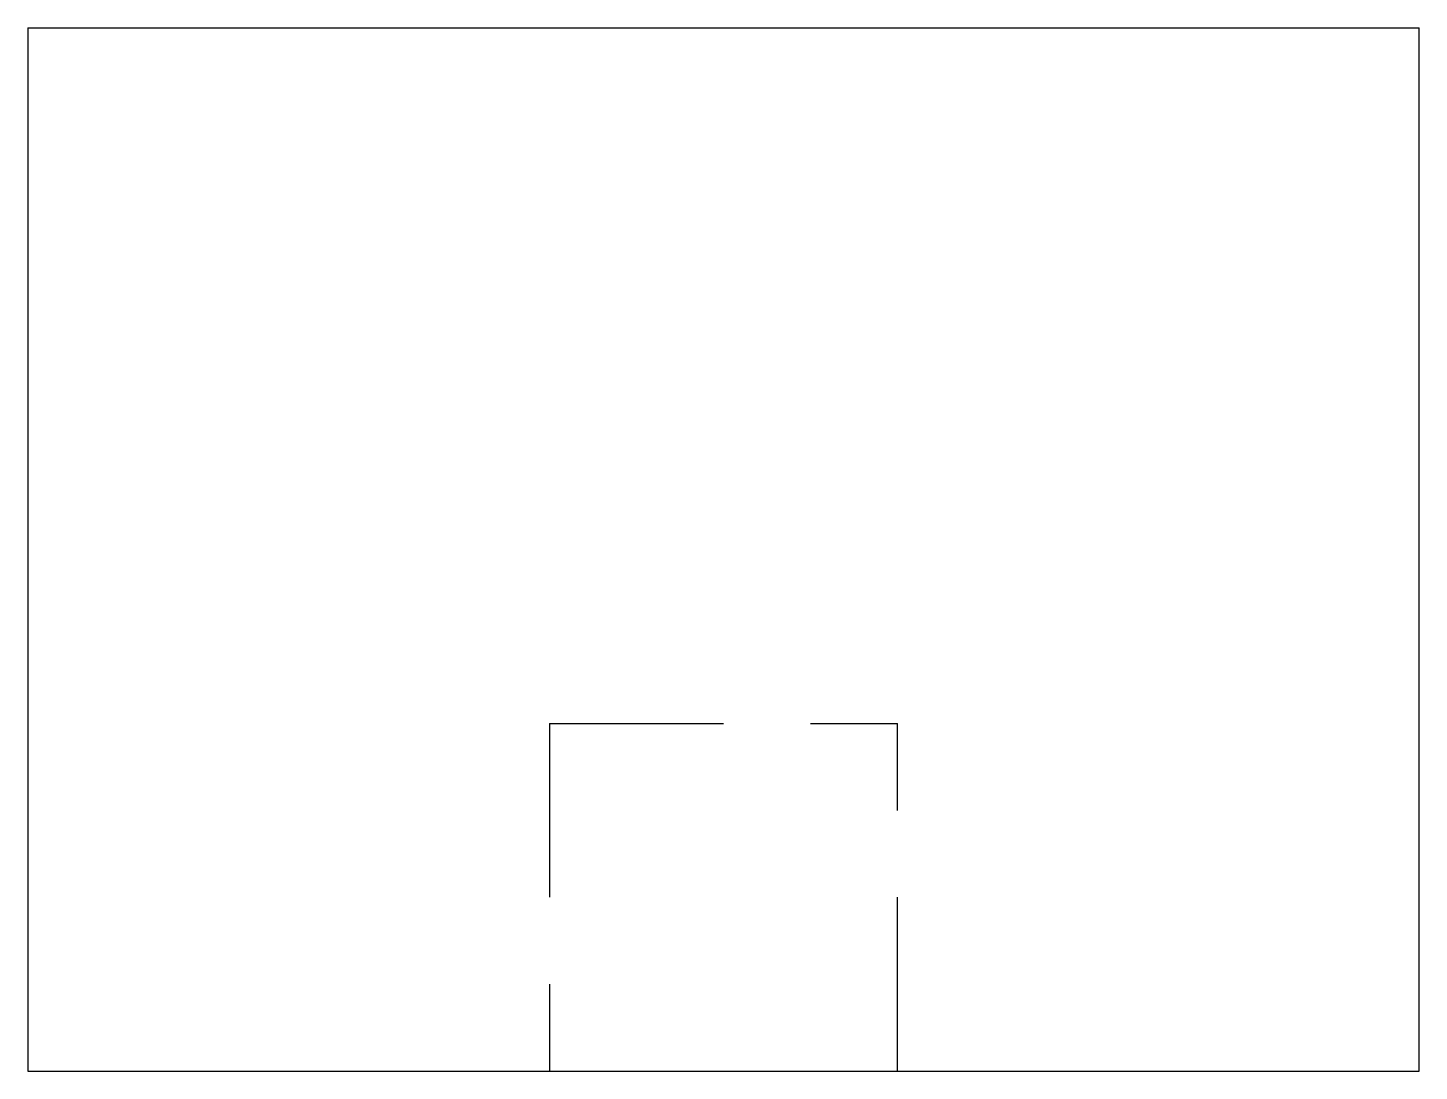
# Model space of a CAD drawing. Header units: metres. Extents: x -2 to 2, y -1.5 to 1.5.
import ezdxf

# ---------------------------------------------------------------- set-up
doc = ezdxf.new("R2010")
doc.units = ezdxf.units.M
doc.linetypes.add('DASHED', pattern=[0.75, 0.5, -0.25])
doc.layers.add('VIEW-OCULTAS', color=7, linetype='DASHED')
doc.layers.add('VIEW-PERFIL', color=7, linetype='CONTINUOUS')

msp = doc.modelspace()

# ---------------------------------------------------------------- linework, layer by layer
at = {"layer": 'VIEW-OCULTAS'}
for p, q in [((-0.5, -0.5), (0.5, -0.5)), ((-0.5, -0.5), (-0.5, -1.5)), ((0.5, -1.5), (0.5, -0.5))]:
    msp.add_line(p, q, dxfattribs=at)
at = {"layer": 'VIEW-PERFIL'}
for p, q in [((-2, 1.5), (2, 1.5)), ((-2, 1.5), (-2, -1.5)), ((2, -1.5), (2, 1.5)), ((-2, -1.5), (2, -1.5))]:
    msp.add_line(p, q, dxfattribs=at)

doc.saveas('drawing.dxf')
